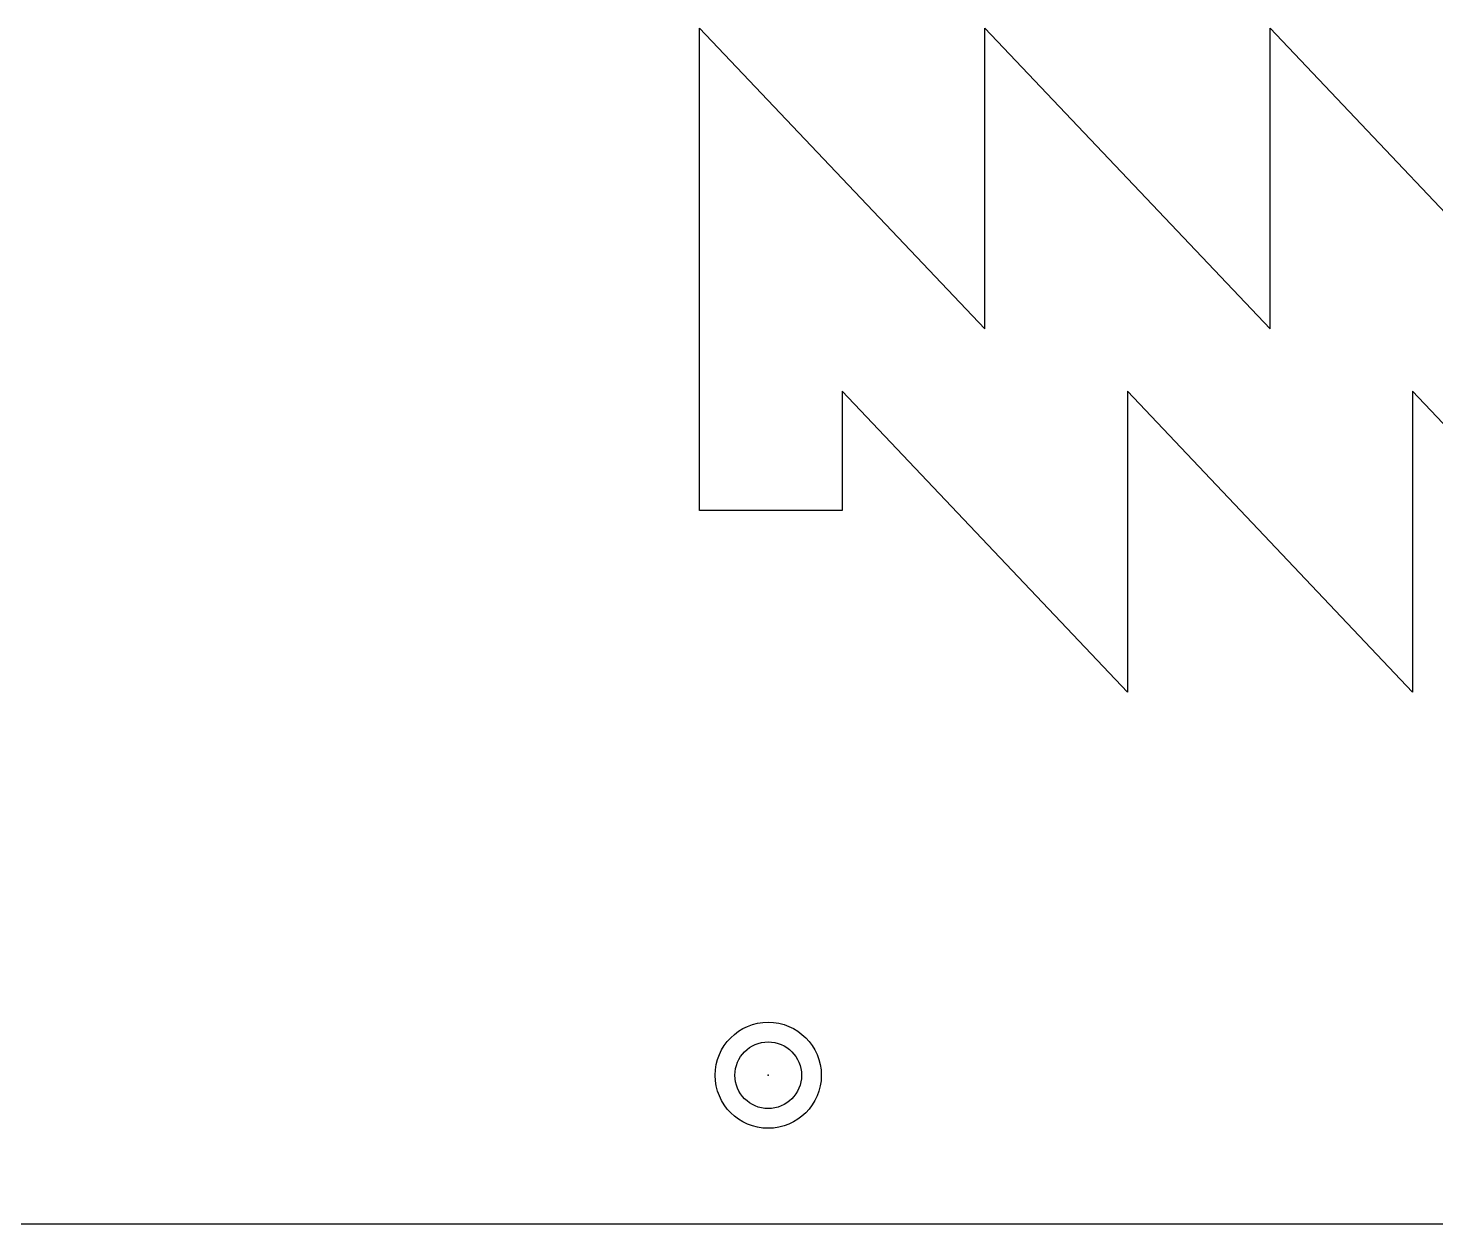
# Model space of a CAD drawing. Header units: millimetres. Extents: x 0 to 200, y 0 to 126.
# Drawn here: x 107.34 to 153.78, y 0 to 39.45 of the extents above; entities that cross this region are included whole.
import ezdxf

# ---------------------------------------------------------------- set-up
doc = ezdxf.new("R2010")
doc.units = ezdxf.units.MM
doc.layers.add('backplate', color=70, linetype='Continuous')
doc.layers.add('engrave', color=70, linetype='Continuous')

msp = doc.modelspace()

# ---------------------------------------------------------------- linework, layer by layer
at = {"layer": 'backplate'}
msp.add_lwpolyline([(7.408, 0), (192.807, 0)], dxfattribs=at)
for radius in [1.75, 1.1]:
    msp.add_circle((131.752, 4.902), radius, dxfattribs=at)
msp.add_point((131.752, 4.902), dxfattribs=at)
at = {"layer": 'engrave'}
msp.add_lwpolyline([(134.188, 23.534), (129.482, 23.534), (129.482, 39.448), (138.894, 29.524), (138.894, 39.448), (148.305, 29.524), (148.305, 39.448), (157.717, 29.524), (157.717, 35.94), (169.482, 35.94), (169.482, 30.977), (162.423, 30.977), (162.423, 17.543), (153.011, 27.468), (153.011, 17.543), (143.599, 27.468), (143.599, 17.543), (134.188, 27.468)], close=True, dxfattribs=at)

doc.saveas('drawing.dxf')
